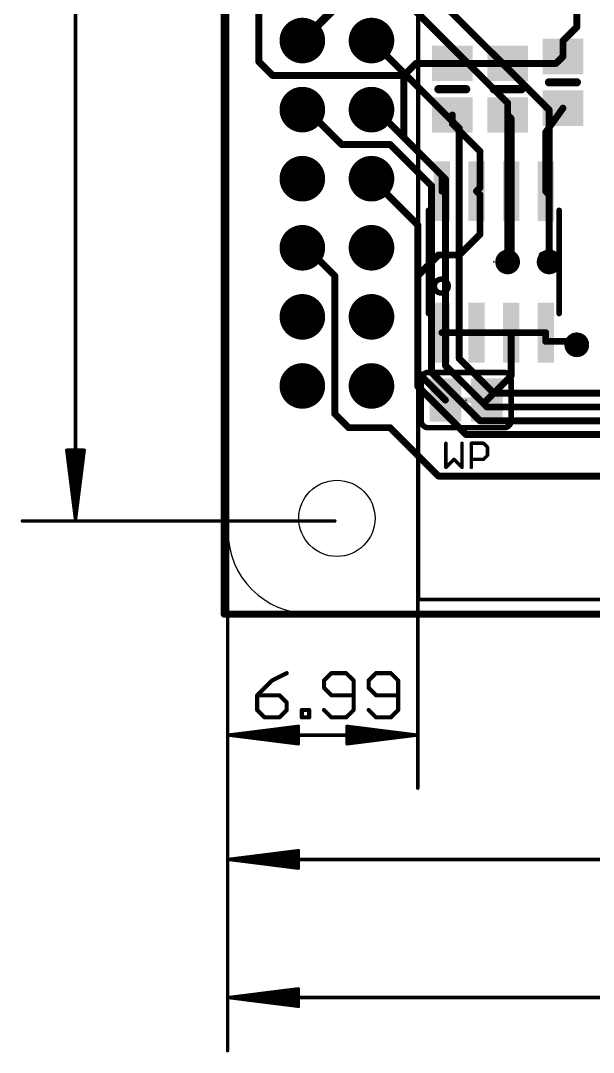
# Model space of a CAD drawing. Extents: x -7.9 to 68.7, y -16.1 to 75.4.
# Drawn here: x -7.6 to 13.44, y -16.11 to 21.83 of the extents above; entities that cross this region are included whole.
import ezdxf

# ---------------------------------------------------------------- set-up
doc = ezdxf.new("R2010")
doc.units = 0
for name, color, linetype in [('1', 12, 'CONTINUOUS'), ('16', 132, 'CONTINUOUS'), ('17', 110, 'CONTINUOUS'), ('18', 110, 'CONTINUOUS'), ('20', 53, 'CONTINUOUS'), ('21', 40, 'CONTINUOUS'), ('22', 6, 'CONTINUOUS'), ('23', 53, 'CONTINUOUS'), ('47', 253, 'CONTINUOUS')]:
    doc.layers.add(name, color=color, linetype=linetype)

# ---------------------------------------------------------------- blocks, each defined once
blk = doc.blocks.new('RECT')
blk.add_solid([(-0.5, -0.5), (0.5, -0.5), (-0.5, 0.5), (0.5, 0.5)])
blk = doc.blocks.new('ROUNDP')
at = {"const_width": 0.5}
blk.add_lwpolyline([(0, -0.25, 1), (0, 0.25, 1), (0, -0.25)], format="xyb", dxfattribs=at)
blk = doc.blocks.new('ROUNDV')
at = {"const_width": 0.5}
blk.add_lwpolyline([(0, -0.25, 1), (0, 0.25, 1), (0, -0.25)], format="xyb", dxfattribs=at)

msp = doc.modelspace()

# ---------------------------------------------------------------- linework, layer by layer
at = {"layer": '1'}
for points, const_width in [([(1.143, 35.814), (1.143, 20.32)], 0.254), ([(12.827, 24.064), (12.827, 21.59)], 0.254), ([(2.745, 21.094), (4.064, 22.413)], 0.3048), ([(12.827, 21.59), (12.319, 21.082)], 0.254), ([(12.319, 21.082), (12.319, 20.508)], 0.254), ([(12.319, 20.508), (12.065, 20.254)], 0.254), ([(1.651, 19.812), (1.143, 20.32)], 0.254), ([(6.477, 19.812), (6.919, 20.254)], 0.254), ([(6.919, 20.254), (8.255, 20.254)], 0.254), ([(8.255, 20.254), (10.287, 20.254)], 0.254), ([(12.065, 20.254), (10.287, 20.254)], 0.254), ([(6.477, 19.812), (1.651, 19.812)], 0.254), ([(6.477, 17.526), (6.477, 19.812)], 0.254), ([(12.319, 18.608), (11.684, 17.719)], 0.254), ([(8.255, 18.354), (8.255, 18.034)], 0.254), ([(10.287, 18.354), (10.414, 18.227)], 0.254), ([(10.414, 18.227), (10.414, 15.554)], 0.254), ([(8.255, 18.034), (9.271, 17.018)], 0.254), ([(11.684, 17.719), (11.684, 15.554)], 0.254), ([(7.874, 16.129), (6.477, 17.526)], 0.254), ([(9.271, 17.018), (9.271, 15.681)], 0.254), ([(7.874, 15.554), (7.874, 16.129)], 0.254), ([(9.271, 15.681), (9.144, 15.554)], 0.254), ([(9.271, 15.427), (9.144, 15.554)], 0.254), ([(10.414, 15.554), (10.414, 13.081)], 0.254), ([(11.811, 15.427), (11.684, 15.554)], 0.254), ([(9.271, 13.97), (9.271, 15.427)], 0.254), ([(11.811, 12.954), (11.811, 15.427)], 0.254), ([(8.509, 13.208), (9.271, 13.97)], 0.254), ([(2.745, 13.474), (2.909, 13.474)], 0.254), ([(2.909, 13.474), (3.937, 12.446)], 0.254), ([(6.985, 12.446), (7.747, 13.208)], 0.254), ([(7.747, 13.208), (8.509, 13.208)], 0.254), ([(10.414, 13.081), (10.287, 12.954)], 0.254), ([(3.937, 12.446), (3.937, 7.366)], 0.254), ([(6.985, 8.89), (6.985, 12.446)], 0.254), ([(7.874, 10.354), (9.144, 10.354)], 0.254), ([(9.144, 10.354), (10.414, 10.354)], 0.254), ([(10.414, 10.354), (11.684, 10.354)], 0.254), ([(10.414, 8.763), (10.414, 10.354)], 0.254), ([(11.684, 10.354), (11.684, 10.033)], 0.254), ([(11.684, 10.033), (12.7, 10.033)], 0.254), ([(12.7, 10.033), (12.827, 9.906)], 0.254), ([(8.001, 7.874), (6.985, 8.89)], 0.254), ([(9.525, 7.874), (10.414, 8.763)], 0.254), ([(3.937, 7.366), (4.445, 6.858)], 0.254), ([(4.445, 6.858), (5.969, 6.858)], 0.254), ([(5.969, 6.858), (7.747, 5.08)], 0.254), ([(7.747, 5.08), (48.895, 5.08)], 0.254)]:
    msp.add_lwpolyline(points, dxfattribs=dict(at, const_width=const_width))
for points, const_width in [([(12.7635, 21.59, 1), (12.8905, 21.59)], 0.127), ([(12.8719, 21.5451, 1), (12.7821, 21.6349)], 0.127), ([(2.6911, 21.1479, 1), (2.7989, 21.0401)], 0.1524), ([(12.3825, 21.082, 1), (12.2555, 21.082)], 0.127), ([(12.2741, 21.1269, 1), (12.3639, 21.0371)], 0.127), ([(12.2555, 20.508, 1), (12.3825, 20.508)], 0.127), ([(12.3639, 20.4631, 1), (12.2741, 20.5529)], 0.127), ([(1.1879, 20.3649, 1), (1.0981, 20.2751)], 0.127), ([(1.0795, 20.32, 1), (1.2065, 20.32)], 0.127), ([(6.919, 20.3175, 1), (6.919, 20.1905)], 0.127), ([(6.9639, 20.2091, 1), (6.8741, 20.2989)], 0.127), ([(8.255, 20.3175, 1), (8.255, 20.1905)], 0.127), ([(8.255, 20.1905, 1), (8.255, 20.3175)], 0.127), ([(10.287, 20.3175, 1), (10.287, 20.1905)], 0.127), ([(10.287, 20.1905, 1), (10.287, 20.3175)], 0.127), ([(12.0201, 20.2989, 1), (12.1099, 20.2091)], 0.127), ([(12.065, 20.1905, 1), (12.065, 20.3175)], 0.127), ([(1.651, 19.8755, 1), (1.651, 19.7485)], 0.127), ([(1.6061, 19.7671, 1), (1.6959, 19.8569)], 0.127), ([(6.5405, 19.812, 1), (6.4135, 19.812)], 0.127), ([(6.4321, 19.8569, 1), (6.5219, 19.7671)], 0.127), ([(6.477, 19.7485, 1), (6.477, 19.8755)], 0.127), ([(12.3707, 18.5711, 1), (12.2673, 18.6449)], 0.127), ([(8.3185, 18.354, 1), (8.1915, 18.354)], 0.127), ([(10.3319, 18.3989, 1), (10.2421, 18.3091)], 0.127), ([(10.4775, 18.227, 1), (10.3505, 18.227)], 0.127), ([(10.3691, 18.1821, 1), (10.4589, 18.2719)], 0.127), ([(8.2999, 18.0789, 1), (8.2101, 17.9891)], 0.127), ([(8.1915, 18.034, 1), (8.3185, 18.034)], 0.127), ([(11.7475, 17.719, 1), (11.6205, 17.719)], 0.127), ([(6.5219, 17.5709, 1), (6.4321, 17.4811)], 0.127), ([(6.4135, 17.526, 1), (6.5405, 17.526)], 0.127), ([(11.6323, 17.7559, 1), (11.7357, 17.6821)], 0.127), ([(9.3345, 17.018, 1), (9.2075, 17.018)], 0.127), ([(9.2261, 16.9731, 1), (9.3159, 17.0629)], 0.127), ([(7.9375, 16.129, 1), (7.8105, 16.129)], 0.127), ([(7.8291, 16.0841, 1), (7.9189, 16.1739)], 0.127), ([(7.8105, 15.554, 1), (7.9375, 15.554)], 0.127), ([(9.1889, 15.5989, 1), (9.0991, 15.5091)], 0.127), ([(9.0991, 15.5989, 1), (9.1889, 15.5091)], 0.127), ([(9.2075, 15.681, 1), (9.3345, 15.681)], 0.127), ([(9.3159, 15.6361, 1), (9.2261, 15.7259)], 0.127), ([(10.4775, 15.554, 1), (10.3505, 15.554)], 0.127), ([(10.3505, 15.554, 1), (10.4775, 15.554)], 0.127), ([(11.7289, 15.5989, 1), (11.6391, 15.5091)], 0.127), ([(11.6205, 15.554, 1), (11.7475, 15.554)], 0.127), ([(9.3345, 15.427, 1), (9.2075, 15.427)], 0.127), ([(9.2261, 15.3821, 1), (9.3159, 15.4719)], 0.127), ([(11.8745, 15.427, 1), (11.7475, 15.427)], 0.127), ([(11.7661, 15.3821, 1), (11.8559, 15.4719)], 0.127), ([(9.3159, 13.9251, 1), (9.2261, 14.0149)], 0.127), ([(9.2075, 13.97, 1), (9.3345, 13.97)], 0.127), ([(2.745, 13.5375, 1), (2.745, 13.4105)], 0.127), ([(2.9539, 13.5189, 1), (2.8641, 13.4291)], 0.127), ([(2.909, 13.4105, 1), (2.909, 13.5375)], 0.127), ([(7.747, 13.2715, 1), (7.747, 13.1445)], 0.127), ([(7.7919, 13.1631, 1), (7.7021, 13.2529)], 0.127), ([(8.4641, 13.2529, 1), (8.5539, 13.1631)], 0.127), ([(8.509, 13.1445, 1), (8.509, 13.2715)], 0.127), ([(10.2421, 12.9989, 1), (10.3319, 12.9091)], 0.127), ([(10.3505, 13.081, 1), (10.4775, 13.081)], 0.127), ([(10.4589, 13.0361, 1), (10.3691, 13.1259)], 0.127), ([(11.7475, 12.954, 1), (11.8745, 12.954)], 0.127), ([(4.0005, 12.446, 1), (3.8735, 12.446)], 0.127), ([(3.8921, 12.4011, 1), (3.9819, 12.4909)], 0.127), ([(7.0485, 12.446, 1), (6.9215, 12.446)], 0.127), ([(6.9401, 12.4909, 1), (7.0299, 12.4011)], 0.127), ([(7.874, 10.4175, 1), (7.874, 10.2905)], 0.127), ([(9.144, 10.4175, 1), (9.144, 10.2905)], 0.127), ([(9.144, 10.2905, 1), (9.144, 10.4175)], 0.127), ([(10.414, 10.4175, 1), (10.414, 10.2905)], 0.127), ([(10.4775, 10.354, 1), (10.3505, 10.354)], 0.127), ([(10.414, 10.2905, 1), (10.414, 10.4175)], 0.127), ([(11.7475, 10.354, 1), (11.6205, 10.354)], 0.127), ([(11.684, 10.2905, 1), (11.684, 10.4175)], 0.127), ([(11.684, 10.0965, 1), (11.684, 9.9695)], 0.127), ([(11.6205, 10.033, 1), (11.7475, 10.033)], 0.127), ([(12.7449, 10.0779, 1), (12.6551, 9.9881)], 0.127), ([(12.7, 9.9695, 1), (12.7, 10.0965)], 0.127), ([(12.7821, 9.8611, 1), (12.8719, 9.9509)], 0.127), ([(7.0299, 8.9349, 1), (6.9401, 8.8451)], 0.127), ([(6.9215, 8.89, 1), (7.0485, 8.89)], 0.127), ([(10.3505, 8.763, 1), (10.4775, 8.763)], 0.127), ([(10.4589, 8.7181, 1), (10.3691, 8.8079)], 0.127), ([(7.9561, 7.8291, 1), (8.0459, 7.9189)], 0.127), ([(9.4801, 7.9189, 1), (9.5699, 7.8291)], 0.127), ([(3.9819, 7.4109, 1), (3.8921, 7.3211)], 0.127), ([(3.8735, 7.366, 1), (4.0005, 7.366)], 0.127), ([(4.445, 6.9215, 1), (4.445, 6.7945)], 0.127), ([(4.4001, 6.8131, 1), (4.4899, 6.9029)], 0.127), ([(6.0139, 6.9029, 1), (5.9241, 6.8131)], 0.127), ([(5.969, 6.7945, 1), (5.969, 6.9215)], 0.127), ([(7.747, 5.1435, 1), (7.747, 5.0165)], 0.127), ([(7.7021, 5.0351, 1), (7.7919, 5.1249)], 0.127)]:
    msp.add_lwpolyline(points, format="xyb", dxfattribs=dict(at, const_width=const_width))
at = {"layer": '16', "const_width": 0.254}
for points in [[(-0.127, 66.04), (-0.127, 0)], [(6.719, 23.634), (11.811, 18.542)], [(10.287, 18.796), (6.731, 22.352)], [(5.285, 21.094), (8.509, 17.87)], [(2.745, 18.554), (2.909, 18.554)], [(2.909, 18.554), (4.191, 17.272)], [(5.285, 18.554), (5.449, 18.554)], [(5.449, 18.554), (8.001, 16.002)], [(10.287, 12.954), (10.287, 18.796)], [(11.811, 18.542), (11.811, 12.954)], [(8.509, 17.87), (8.509, 9.398)], [(4.191, 17.272), (5.969, 17.272)], [(5.969, 17.272), (7.493, 15.748)], [(5.285, 16.014), (6.985, 14.314)], [(8.001, 16.002), (8.001, 9.144)], [(7.493, 15.748), (7.493, 8.89)], [(6.985, 14.314), (6.985, 8.382)], [(11.557, 13.208), (11.811, 12.954)], [(8.509, 9.398), (9.779, 8.128)], [(8.001, 9.144), (9.525, 7.62)], [(7.493, 8.89), (9.271, 7.112)], [(6.985, 8.382), (8.763, 6.604)], [(9.779, 8.128), (42.291, 8.128)], [(9.525, 7.62), (42.545, 7.62)], [(9.271, 7.112), (42.799, 7.112)], [(8.763, 6.604), (43.307, 6.604)], [(-0.127, 0), (56.515, 0)]]:
    msp.add_lwpolyline(points, dxfattribs=at)
at = {"layer": '16', "const_width": 0.127}
for points in [[(5.3299, 21.1389, 1), (5.2401, 21.0491)], [(2.745, 18.6175, 1), (2.745, 18.4905)], [(2.9539, 18.5989, 1), (2.8641, 18.5091)], [(2.909, 18.4905, 1), (2.909, 18.6175)], [(5.285, 18.6175, 1), (5.285, 18.4905)], [(5.4939, 18.5989, 1), (5.4041, 18.5091)], [(5.449, 18.4905, 1), (5.449, 18.6175)], [(10.3505, 18.796, 1), (10.2235, 18.796)], [(10.2421, 18.7511, 1), (10.3319, 18.8409)], [(11.8745, 18.542, 1), (11.7475, 18.542)], [(11.7661, 18.4971, 1), (11.8559, 18.5869)], [(8.5725, 17.87, 1), (8.4455, 17.87)], [(8.4641, 17.8251, 1), (8.5539, 17.9149)], [(4.191, 17.3355, 1), (4.191, 17.2085)], [(4.1461, 17.2271, 1), (4.2359, 17.3169)], [(6.0139, 17.3169, 1), (5.9241, 17.2271)], [(5.969, 17.2085, 1), (5.969, 17.3355)], [(5.3299, 16.0589, 1), (5.2401, 15.9691)], [(8.0645, 16.002, 1), (7.9375, 16.002)], [(7.9561, 15.9571, 1), (8.0459, 16.0469)], [(7.5565, 15.748, 1), (7.4295, 15.748)], [(7.4481, 15.7031, 1), (7.5379, 15.7929)], [(7.0485, 14.314, 1), (6.9215, 14.314)], [(6.9401, 14.2691, 1), (7.0299, 14.3589)], [(11.6019, 13.2529, 1), (11.5121, 13.1631)], [(10.2235, 12.954, 1), (10.3505, 12.954)], [(11.7475, 12.954, 1), (11.8745, 12.954)], [(11.7661, 12.9091, 1), (11.8559, 12.9989)], [(8.5539, 9.4429, 1), (8.4641, 9.3531)], [(8.0459, 9.1889, 1), (7.9561, 9.0991)], [(7.9375, 9.144, 1), (8.0645, 9.144)], [(8.4455, 9.398, 1), (8.5725, 9.398)], [(7.5379, 8.9349, 1), (7.4481, 8.8451)], [(7.4295, 8.89, 1), (7.5565, 8.89)], [(7.0299, 8.4269, 1), (6.9401, 8.3371)], [(6.9215, 8.382, 1), (7.0485, 8.382)], [(9.779, 8.1915, 1), (9.779, 8.0645)], [(9.7341, 8.0831, 1), (9.8239, 8.1729)], [(9.525, 7.6835, 1), (9.525, 7.5565)], [(9.4801, 7.5751, 1), (9.5699, 7.6649)], [(9.271, 7.1755, 1), (9.271, 7.0485)], [(9.2261, 7.0671, 1), (9.3159, 7.1569)], [(8.763, 6.6675, 1), (8.763, 6.5405)], [(8.7181, 6.5591, 1), (8.8079, 6.6489)], [(-0.127, 0.0635, 1), (-0.127, -0.0635)], [(-0.1905, 0, 1), (-0.0635, 0)]]:
    msp.add_lwpolyline(points, format="xyb", dxfattribs=at)
at = {"layer": '20'}
for p, q in [((0.015, 3.024), (0.015, 62.024)), ((53.515, 0.024), (3.015, 0.024))]:
    msp.add_line(p, q, dxfattribs=at)
msp.add_circle((4.015, 3.524), 1.4, dxfattribs=at)
msp.add_arc((3.015, 3.024), 3, 180, 270, dxfattribs=at)
at = {"layer": '21'}
for points, const_width in [([(7.747, 19.304), (8.763, 19.304)], 0.3048), ([(9.779, 19.304), (10.795, 19.304)], 0.3048), ([(11.811, 19.558), (12.827, 19.558)], 0.3048), ([(7.379, 11.054), (7.379, 14.854)], 0.2032), ([(12.179, 14.854), (12.179, 11.054)], 0.2032), ([(7.112, 8.636), (7.112, 7.112)], 0.2032), ([(7.366, 8.89), (10.16, 8.89)], 0.2032), ([(10.414, 8.636), (10.414, 7.112)], 0.2032), ([(10.16, 6.858), (7.366, 6.858)], 0.2032), ([(8.018, 6.2873), (8.018, 5.3975)], 0.127), ([(8.6112, 5.3975), (8.6112, 6.2873)], 0.127), ([(8.9535, 5.3975), (8.9535, 6.2873)], 0.127), ([(8.9535, 6.2873), (9.3984, 6.2873)], 0.127), ([(9.3984, 6.2873), (9.5467, 6.139)], 0.127), ([(9.5467, 6.139), (9.5467, 5.8424)], 0.127), ([(8.018, 5.3975), (8.3146, 5.6941)], 0.127), ([(8.3146, 5.6941), (8.6112, 5.3975)], 0.127), ([(9.3984, 5.6941), (8.9535, 5.6941)], 0.127), ([(9.5467, 5.8424), (9.3984, 5.6941)], 0.127)]:
    msp.add_lwpolyline(points, dxfattribs=dict(at, const_width=const_width))
for points, const_width in [([(7.747, 19.3802, 1), (7.747, 19.2278)], 0.1524), ([(8.763, 19.2278, 1), (8.763, 19.3802)], 0.1524), ([(9.779, 19.3802, 1), (9.779, 19.2278)], 0.1524), ([(10.795, 19.2278, 1), (10.795, 19.3802)], 0.1524), ([(11.811, 19.6342, 1), (11.811, 19.4818)], 0.1524), ([(12.827, 19.4818, 1), (12.827, 19.6342)], 0.1524), ([(7.4298, 14.854, 1), (7.3282, 14.854)], 0.1016), ([(12.2298, 14.854, 1), (12.1282, 14.854)], 0.1016), ([(7.8486, 11.811, 1), (7.8486, 12.319, 1), (7.8486, 11.811)], 0.2032), ([(7.3282, 11.054, 1), (7.4298, 11.054)], 0.1016), ([(12.1282, 11.054, 1), (12.2298, 11.054)], 0.1016), ([(7.366, 8.89, 0.4142), (7.112, 8.636)], 0.2032), ([(7.1628, 8.636, 1), (7.0612, 8.636)], 0.1016), ([(7.366, 8.9408, 1), (7.366, 8.8392)], 0.1016), ([(7.366, 8.8392, 1), (7.366, 8.9408)], 0.1016), ([(10.414, 8.636, 0.4142), (10.16, 8.89)], 0.2032), ([(10.16, 8.9408, 1), (10.16, 8.8392)], 0.1016), ([(10.16, 8.8392, 1), (10.16, 8.9408)], 0.1016), ([(10.4648, 8.636, 1), (10.3632, 8.636)], 0.1016), ([(7.0612, 8.636, 1), (7.1628, 8.636)], 0.1016), ([(10.3632, 8.636, 1), (10.4648, 8.636)], 0.1016), ([(7.112, 7.112, 0.4142), (7.366, 6.858)], 0.2032), ([(7.1628, 7.112, 1), (7.0612, 7.112)], 0.1016), ([(10.16, 6.858, 0.4142), (10.414, 7.112)], 0.2032), ([(10.4648, 7.112, 1), (10.3632, 7.112)], 0.1016), ([(7.0612, 7.112, 1), (7.1628, 7.112)], 0.1016), ([(7.366, 6.9088, 1), (7.366, 6.8072)], 0.1016), ([(7.366, 6.8072, 1), (7.366, 6.9088)], 0.1016), ([(10.16, 6.9088, 1), (10.16, 6.8072)], 0.1016), ([(10.16, 6.8072, 1), (10.16, 6.9088)], 0.1016), ([(10.3632, 7.112, 1), (10.4648, 7.112)], 0.1016), ([(8.0497, 6.2873, 1), (7.9862, 6.2873)], 0.0635), ([(8.6429, 6.2873, 1), (8.5794, 6.2873)], 0.0635), ([(8.9853, 6.2873, 1), (8.9217, 6.2873)], 0.0635), ([(8.9535, 6.319, 1), (8.9535, 6.2555)], 0.0635), ([(9.4208, 6.3097, 1), (9.3759, 6.2648)], 0.0635), ([(9.3984, 6.2555, 1), (9.3984, 6.319)], 0.0635), ([(9.5784, 6.139, 1), (9.5149, 6.139)], 0.0635), ([(9.5242, 6.1165, 1), (9.5691, 6.1614)], 0.0635), ([(8.337, 5.7165, 1), (8.2921, 5.6716)], 0.0635), ([(8.337, 5.6716, 1), (8.2921, 5.7165)], 0.0635), ([(8.9535, 5.7258, 1), (8.9535, 5.6623)], 0.0635), ([(9.3759, 5.7165, 1), (9.4208, 5.6716)], 0.0635), ([(9.3984, 5.6623, 1), (9.3984, 5.7258)], 0.0635), ([(9.5149, 5.8424, 1), (9.5784, 5.8424)], 0.0635), ([(9.5691, 5.8199, 1), (9.5242, 5.8648)], 0.0635), ([(7.9955, 5.42, 1), (8.0404, 5.375)], 0.0635), ([(7.9862, 5.3975, 1), (8.0497, 5.3975)], 0.0635), ([(8.5794, 5.3975, 1), (8.6429, 5.3975)], 0.0635), ([(8.5887, 5.375, 1), (8.6336, 5.42)], 0.0635), ([(8.9217, 5.3975, 1), (8.9853, 5.3975)], 0.0635)]:
    msp.add_lwpolyline(points, format="xyb", dxfattribs=dict(at, const_width=const_width))
at = {"layer": '22', "const_width": 0.127}
for points in [[(7.021, 60.54), (7.021, 0.54)], [(7.021, 0.54), (49.621, 0.54)]]:
    msp.add_lwpolyline(points, dxfattribs=at)
at = {"layer": '22', "const_width": 0.0635}
for points in [[(7.021, 0.5717, 1), (7.021, 0.5083)], [(6.9893, 0.54, 1), (7.0527, 0.54)]]:
    msp.add_lwpolyline(points, format="xyb", dxfattribs=at)
at = {"layer": '23'}
for p in [(12.319, 19.558), (8.255, 19.304), (10.287, 19.304), (9.779, 12.954), (8.763, 7.874)]:
    msp.add_point(p, dxfattribs=at)
at = {"layer": '47'}
for points, const_width in [([(-5.588, 3.494), (-5.588, 61.403)], 0.13), ([(0, 58.547), (0, -6.395)], 0.13), ([(6.985, 57.277), (6.985, -6.395)], 0.13), ([(0, 19.05), (0, -16.047)], 0.13), ([(-5.588, 3.494), (-5.9072, 6.029)], 0.13), ([(-5.9072, 6.029), (-5.2688, 6.029)], 0.13), ([(-5.588, 3.494), (-5.848, 6.029)], 0.13), ([(-5.588, 3.494), (-5.718, 6.029)], 0.13), ([(-5.2688, 6.029), (-5.588, 3.494)], 0.13), ([(-5.458, 6.029), (-5.588, 3.494)], 0.13), ([(-5.328, 6.029), (-5.588, 3.494)], 0.13), ([(0, 5.461), (0, -10.967)], 0.13), ([(3.937, 3.429), (-7.538, 3.429)], 0.13), ([(2.172, -2.1673), (1.6296, -2.4385)], 0.1524), ([(3.8142, -2.1673), (3.543, -2.4385)], 0.1524), ([(4.3565, -2.1673), (3.8142, -2.1673)], 0.1524), ([(4.6277, -2.4385), (4.3565, -2.1673)], 0.1524), ([(5.4514, -2.1673), (5.1802, -2.4385)], 0.1524), ([(5.9937, -2.1673), (5.4514, -2.1673)], 0.1524), ([(6.2649, -2.4385), (5.9937, -2.1673)], 0.1524), ([(1.6296, -2.4385), (1.0873, -2.9808)], 0.1524), ([(3.543, -2.4385), (3.543, -2.7096)], 0.1524), ([(3.543, -2.7096), (3.8142, -2.9808)], 0.1524), ([(4.6277, -3.5231), (4.6277, -2.4385)], 0.1524), ([(5.1802, -2.4385), (5.1802, -2.7096)], 0.1524), ([(5.1802, -2.7096), (5.4514, -2.9808)], 0.1524), ([(6.2649, -3.5231), (6.2649, -2.4385)], 0.1524), ([(1.0873, -2.9808), (1.0873, -3.5231)], 0.1524), ([(1.9008, -2.9808), (1.0873, -2.9808)], 0.1524), ([(2.172, -3.252), (1.9008, -2.9808)], 0.1524), ([(3.8142, -2.9808), (4.6277, -2.9808)], 0.1524), ([(5.4514, -2.9808), (6.2649, -2.9808)], 0.1524), ([(2.172, -3.5231), (2.172, -3.252)], 0.1524), ([(1.0873, -3.5231), (1.3585, -3.7943)], 0.1524), ([(1.3585, -3.7943), (1.9008, -3.7943)], 0.1524), ([(1.9008, -3.7943), (2.172, -3.5231)], 0.1524), ([(2.7245, -3.7943), (2.7245, -3.5231)], 0.1524), ([(2.7245, -3.5231), (2.9956, -3.5231)], 0.1524), ([(2.9956, -3.7943), (2.7245, -3.7943)], 0.1524), ([(2.9956, -3.5231), (2.9956, -3.7943)], 0.1524), ([(3.543, -3.5231), (3.8142, -3.7943)], 0.1524), ([(3.8142, -3.7943), (4.3565, -3.7943)], 0.1524), ([(4.3565, -3.7943), (4.6277, -3.5231)], 0.1524), ([(5.1802, -3.5231), (5.4514, -3.7943)], 0.1524), ([(5.4514, -3.7943), (5.9937, -3.7943)], 0.1524), ([(5.9937, -3.7943), (6.2649, -3.5231)], 0.1524), ([(0.065, -4.445), (2.6, -4.1258)], 0.13), ([(0.065, -4.445), (2.6, -4.185)], 0.13), ([(2.6, -4.1258), (2.6, -4.7642)], 0.13), ([(6.92, -4.445), (4.385, -4.1258)], 0.13), ([(4.385, -4.1258), (4.385, -4.7642)], 0.13), ([(6.92, -4.445), (4.385, -4.185)], 0.13), ([(0.065, -4.445), (2.6, -4.315)], 0.13), ([(0.065, -4.445), (6.92, -4.445)], 0.13), ([(2.6, -4.7642), (0.065, -4.445)], 0.13), ([(2.6, -4.575), (0.065, -4.445)], 0.13), ([(2.6, -4.705), (0.065, -4.445)], 0.13), ([(6.92, -4.445), (4.385, -4.315)], 0.13), ([(4.385, -4.7642), (6.92, -4.445)], 0.13), ([(4.385, -4.575), (6.92, -4.445)], 0.13), ([(4.385, -4.705), (6.92, -4.445)], 0.13), ([(0.065, -9.017), (2.6, -8.6978)], 0.13), ([(0.065, -9.017), (2.6, -8.757)], 0.13), ([(2.6, -8.6978), (2.6, -9.3362)], 0.13), ([(0.065, -9.017), (2.6, -8.887)], 0.13), ([(0.065, -9.017), (49.592, -9.017)], 0.13), ([(2.6, -9.3362), (0.065, -9.017)], 0.13), ([(2.6, -9.147), (0.065, -9.017)], 0.13), ([(2.6, -9.277), (0.065, -9.017)], 0.13), ([(0.065, -14.097), (2.6, -13.7778)], 0.13), ([(0.065, -14.097), (2.6, -13.837)], 0.13), ([(0.065, -14.097), (2.6, -13.967)], 0.13), ([(0.065, -14.097), (53.656, -14.097)], 0.13), ([(2.6, -14.4162), (0.065, -14.097)], 0.13), ([(2.6, -14.227), (0.065, -14.097)], 0.13), ([(2.6, -14.357), (0.065, -14.097)], 0.13), ([(2.6, -13.7778), (2.6, -14.4162)], 0.13)]:
    msp.add_lwpolyline(points, dxfattribs=dict(at, const_width=const_width))
for points, const_width in [([(0.0325, 19.05, 1), (-0.0325, 19.05)], 0.065), ([(-5.875, 6.0331, 1), (-5.9395, 6.0249)], 0.065), ([(-5.9072, 6.0615, 1), (-5.9072, 5.9965)], 0.065), ([(-5.8157, 6.0323, 1), (-5.8803, 6.0257)], 0.065), ([(-5.6855, 6.0307, 1), (-5.7505, 6.0273)], 0.065), ([(-5.4255, 6.0273, 1), (-5.4905, 6.0307)], 0.065), ([(-5.2957, 6.0257, 1), (-5.3603, 6.0323)], 0.065), ([(-5.2365, 6.0249, 1), (-5.301, 6.0331)], 0.065), ([(-5.2688, 5.9965, 1), (-5.2688, 6.0615)], 0.065), ([(0.0325, 5.461, 1), (-0.0325, 5.461)], 0.065), ([(-7.538, 3.4615, 1), (-7.538, 3.3965)], 0.065), ([(-5.6202, 3.4981, 1), (-5.5558, 3.4899)], 0.065), ([(-5.6203, 3.4973, 1), (-5.5557, 3.4907)], 0.065), ([(-5.6205, 3.4923, 1), (-5.5555, 3.4957)], 0.065), ([(-5.6205, 3.4957, 1), (-5.5555, 3.4923)], 0.065), ([(-5.6205, 3.494, 1), (-5.5555, 3.494)], 0.065), ([(-5.6203, 3.4907, 1), (-5.5557, 3.4973)], 0.065), ([(-5.6202, 3.4899, 1), (-5.5558, 3.4981)], 0.065), ([(3.937, 3.3965, 1), (3.937, 3.4615)], 0.065), ([(2.189, -2.2014, 1), (2.1549, -2.1332)], 0.0762), ([(3.8142, -2.1292, 1), (3.8142, -2.2054)], 0.0762), ([(3.8411, -2.1943, 1), (3.7873, -2.1404)], 0.0762), ([(4.3835, -2.1404, 1), (4.3296, -2.1943)], 0.0762), ([(4.3565, -2.2054, 1), (4.3565, -2.1292)], 0.0762), ([(5.4514, -2.1292, 1), (5.4514, -2.2054)], 0.0762), ([(5.4783, -2.1943, 1), (5.4244, -2.1404)], 0.0762), ([(6.0206, -2.1404, 1), (5.9668, -2.1943)], 0.0762), ([(5.9937, -2.2054, 1), (5.9937, -2.1292)], 0.0762), ([(1.6126, -2.4044, 1), (1.6467, -2.4726)], 0.0762), ([(1.6566, -2.4654, 1), (1.6027, -2.4115)], 0.0762), ([(3.5811, -2.4385, 1), (3.5049, -2.4385)], 0.0762), ([(3.5161, -2.4115, 1), (3.57, -2.4654)], 0.0762), ([(3.57, -2.6827, 1), (3.5161, -2.7366)], 0.0762), ([(4.6658, -2.4385, 1), (4.5896, -2.4385)], 0.0762), ([(4.6008, -2.4654, 1), (4.6546, -2.4115)], 0.0762), ([(5.2183, -2.4385, 1), (5.1421, -2.4385)], 0.0762), ([(5.1533, -2.4115, 1), (5.2071, -2.4654)], 0.0762), ([(5.2071, -2.6827, 1), (5.1533, -2.7366)], 0.0762), ([(6.303, -2.4385, 1), (6.2268, -2.4385)], 0.0762), ([(6.2379, -2.4654, 1), (6.2918, -2.4115)], 0.0762), ([(1.1254, -2.9808, 1), (1.0492, -2.9808)], 0.0762), ([(1.0873, -2.9427, 1), (1.0873, -3.0189)], 0.0762), ([(1.0604, -2.9539, 1), (1.1143, -3.0077)], 0.0762), ([(1.9277, -2.9539, 1), (1.8739, -3.0077)], 0.0762), ([(1.9008, -3.0189, 1), (1.9008, -2.9427)], 0.0762), ([(3.5049, -2.7096, 1), (3.5811, -2.7096)], 0.0762), ([(3.8142, -2.9427, 1), (3.8142, -3.0189)], 0.0762), ([(3.7873, -3.0077, 1), (3.8411, -2.9539)], 0.0762), ([(4.6277, -3.0189, 1), (4.6277, -2.9427)], 0.0762), ([(5.1421, -2.7096, 1), (5.2183, -2.7096)], 0.0762), ([(5.4514, -2.9427, 1), (5.4514, -3.0189)], 0.0762), ([(5.4244, -3.0077, 1), (5.4783, -2.9539)], 0.0762), ([(6.2649, -3.0189, 1), (6.2649, -2.9427)], 0.0762), ([(2.2101, -3.252, 1), (2.1339, -3.252)], 0.0762), ([(2.145, -3.2789, 1), (2.1989, -3.225)], 0.0762), ([(1.1143, -3.4962, 1), (1.0604, -3.5501)], 0.0762), ([(1.0492, -3.5231, 1), (1.1254, -3.5231)], 0.0762), ([(1.3585, -3.7562, 1), (1.3585, -3.8324)], 0.0762), ([(1.3315, -3.8212, 1), (1.3854, -3.7674)], 0.0762), ([(1.8739, -3.7674, 1), (1.9277, -3.8212)], 0.0762), ([(1.9008, -3.8324, 1), (1.9008, -3.7562)], 0.0762), ([(2.1339, -3.5231, 1), (2.2101, -3.5231)], 0.0762), ([(2.1989, -3.5501, 1), (2.145, -3.4962)], 0.0762), ([(2.7626, -3.5231, 1), (2.6864, -3.5231)], 0.0762), ([(2.7245, -3.485, 1), (2.7245, -3.5612)], 0.0762), ([(2.7245, -3.7562, 1), (2.7245, -3.8324)], 0.0762), ([(2.6864, -3.7943, 1), (2.7626, -3.7943)], 0.0762), ([(3.0337, -3.5231, 1), (2.9575, -3.5231)], 0.0762), ([(2.9575, -3.7943, 1), (3.0337, -3.7943)], 0.0762), ([(2.9956, -3.5612, 1), (2.9956, -3.485)], 0.0762), ([(2.9956, -3.8324, 1), (2.9956, -3.7562)], 0.0762), ([(3.57, -3.4962, 1), (3.5161, -3.5501)], 0.0762), ([(3.8142, -3.7562, 1), (3.8142, -3.8324)], 0.0762), ([(3.7873, -3.8212, 1), (3.8411, -3.7674)], 0.0762), ([(4.3296, -3.7674, 1), (4.3835, -3.8212)], 0.0762), ([(4.3565, -3.8324, 1), (4.3565, -3.7562)], 0.0762), ([(4.5896, -3.5231, 1), (4.6658, -3.5231)], 0.0762), ([(4.6546, -3.5501, 1), (4.6008, -3.4962)], 0.0762), ([(5.2071, -3.4962, 1), (5.1533, -3.5501)], 0.0762), ([(5.4514, -3.7562, 1), (5.4514, -3.8324)], 0.0762), ([(5.4244, -3.8212, 1), (5.4783, -3.7674)], 0.0762), ([(5.9668, -3.7674, 1), (6.0206, -3.8212)], 0.0762), ([(5.9937, -3.8324, 1), (5.9937, -3.7562)], 0.0762), ([(6.2268, -3.5231, 1), (6.303, -3.5231)], 0.0762), ([(6.2918, -3.5501, 1), (6.2379, -3.4962)], 0.0762), ([(2.6325, -4.1258, 1), (2.5675, -4.1258)], 0.065), ([(2.6041, -4.158, 1), (2.5959, -4.0935)], 0.065), ([(2.6033, -4.2173, 1), (2.5967, -4.1527)], 0.065), ([(4.3891, -4.0935, 1), (4.3809, -4.158)], 0.065), ([(4.4175, -4.1258, 1), (4.3525, -4.1258)], 0.065), ([(4.3883, -4.1527, 1), (4.3817, -4.2173)], 0.065), ([(0.065, -4.4125, 1), (0.065, -4.4775)], 0.065), ([(0.0691, -4.4128, 1), (0.0609, -4.4772)], 0.065), ([(0.0633, -4.4125, 1), (0.0667, -4.4775)], 0.065), ([(0.0667, -4.4125, 1), (0.0633, -4.4775)], 0.065), ([(0.0683, -4.4127, 1), (0.0617, -4.4773)], 0.065), ([(0.0617, -4.4127, 1), (0.0683, -4.4773)], 0.065), ([(0.0609, -4.4128, 1), (0.0691, -4.4772)], 0.065), ([(2.6017, -4.3475, 1), (2.5983, -4.2825)], 0.065), ([(2.5983, -4.6075, 1), (2.6017, -4.5425)], 0.065), ([(4.3867, -4.2825, 1), (4.3833, -4.3475)], 0.065), ([(4.3833, -4.5425, 1), (4.3867, -4.6075)], 0.065), ([(6.9241, -4.4772, 1), (6.9159, -4.4128)], 0.065), ([(6.9159, -4.4772, 1), (6.9241, -4.4128)], 0.065), ([(6.9233, -4.4773, 1), (6.9167, -4.4127)], 0.065), ([(6.9167, -4.4773, 1), (6.9233, -4.4127)], 0.065), ([(6.9183, -4.4775, 1), (6.9217, -4.4125)], 0.065), ([(6.9217, -4.4775, 1), (6.9183, -4.4125)], 0.065), ([(6.92, -4.4775, 1), (6.92, -4.4125)], 0.065), ([(2.5675, -4.7642, 1), (2.6325, -4.7642)], 0.065), ([(2.5959, -4.7965, 1), (2.6041, -4.732)], 0.065), ([(2.5967, -4.7373, 1), (2.6033, -4.6727)], 0.065), ([(4.3817, -4.6727, 1), (4.3883, -4.7373)], 0.065), ([(4.3809, -4.732, 1), (4.3891, -4.7965)], 0.065), ([(4.3525, -4.7642, 1), (4.4175, -4.7642)], 0.065), ([(-0.0325, -6.395, 1), (0.0325, -6.395)], 0.065), ([(6.9525, -6.395, 1), (7.0175, -6.395)], 0.065), ([(2.6325, -8.6978, 1), (2.5675, -8.6978)], 0.065), ([(2.6041, -8.73, 1), (2.5959, -8.6655)], 0.065), ([(2.6033, -8.7893, 1), (2.5967, -8.7247)], 0.065), ([(0.065, -8.9845, 1), (0.065, -9.0495)], 0.065), ([(0.0691, -8.9848, 1), (0.0609, -9.0492)], 0.065), ([(0.0633, -8.9845, 1), (0.0667, -9.0495)], 0.065), ([(0.0667, -8.9845, 1), (0.0633, -9.0495)], 0.065), ([(0.0683, -8.9847, 1), (0.0617, -9.0493)], 0.065), ([(0.0617, -8.9847, 1), (0.0683, -9.0493)], 0.065), ([(0.0609, -8.9848, 1), (0.0691, -9.0492)], 0.065), ([(2.6017, -8.9195, 1), (2.5983, -8.8545)], 0.065), ([(2.5983, -9.1795, 1), (2.6017, -9.1145)], 0.065), ([(2.5675, -9.3362, 1), (2.6325, -9.3362)], 0.065), ([(2.5959, -9.3685, 1), (2.6041, -9.304)], 0.065), ([(2.5967, -9.3093, 1), (2.6033, -9.2447)], 0.065), ([(-0.0325, -10.967, 1), (0.0325, -10.967)], 0.065), ([(0.065, -14.0645, 1), (0.065, -14.1295)], 0.065), ([(0.0691, -14.0648, 1), (0.0609, -14.1292)], 0.065), ([(0.0633, -14.0645, 1), (0.0667, -14.1295)], 0.065), ([(0.0667, -14.0645, 1), (0.0633, -14.1295)], 0.065), ([(0.0683, -14.0647, 1), (0.0617, -14.1293)], 0.065), ([(0.0617, -14.0647, 1), (0.0683, -14.1293)], 0.065), ([(0.0609, -14.0648, 1), (0.0691, -14.1292)], 0.065), ([(2.6325, -13.7778, 1), (2.5675, -13.7778)], 0.065), ([(2.6041, -13.81, 1), (2.5959, -13.7455)], 0.065), ([(2.6033, -13.8693, 1), (2.5967, -13.8047)], 0.065), ([(2.6017, -13.9995, 1), (2.5983, -13.9345)], 0.065), ([(2.5675, -14.4162, 1), (2.6325, -14.4162)], 0.065), ([(2.5959, -14.4485, 1), (2.6041, -14.384)], 0.065), ([(2.5967, -14.3893, 1), (2.6033, -14.3247)], 0.065), ([(2.5983, -14.2595, 1), (2.6017, -14.1945)], 0.065), ([(-0.0325, -16.047, 1), (0.0325, -16.047)], 0.065)]:
    msp.add_lwpolyline(points, format="xyb", dxfattribs=dict(at, const_width=const_width))

# ---------------------------------------------------------------- block references
at = {"layer": '1'}
for p, xscale, yscale, rotation in [((8.255, 20.254), 1.3, 1.5, 90), ((10.287, 20.254), 1.3, 1.5, 90), ((12.319, 20.508), 1.3, 1.5, 90), ((8.255, 18.354), 1.3, 1.5, 90), ((10.287, 18.354), 1.3, 1.5, 90), ((12.319, 18.608), 1.3, 1.5, 90), ((8.001, 7.874), 1.1684, 1.6002, 180), ((9.525, 7.874), 1.1684, 1.6002, 180), ((8.763, 7.874), 0.635, 0.2032, 180)]:
    msp.add_blockref('RECT', p, dxfattribs=dict(at, xscale=xscale, yscale=yscale, rotation=rotation))
at = {"layer": '1', "xscale": 0.6, "yscale": 2.2}
for p in [(7.874, 15.554), (9.144, 15.554), (10.414, 15.554), (11.684, 15.554), (7.874, 10.354), (9.144, 10.354), (10.414, 10.354), (11.684, 10.354)]:
    msp.add_blockref('RECT', p, dxfattribs=at)
at = {"layer": '17', "rotation": 270}
for p, xscale, yscale in [((2.745, 21.094), 1.6764, 1.6764), ((2.745, 21.094), 1.6764, 1.6764), ((2.745, 21.094), 1.408, 1.408), ((5.285, 21.094), 1.6764, 1.6764), ((5.285, 21.094), 1.6764, 1.6764), ((5.285, 21.094), 1.408, 1.408), ((2.745, 18.554), 1.6764, 1.6764), ((2.745, 18.554), 1.6764, 1.6764), ((5.285, 18.554), 1.6764, 1.6764), ((5.285, 18.554), 1.6764, 1.6764), ((2.745, 18.554), 1.408, 1.408), ((5.285, 18.554), 1.408, 1.408), ((2.745, 16.014), 1.6764, 1.6764), ((2.745, 16.014), 1.6764, 1.6764), ((2.745, 16.014), 1.408, 1.408), ((5.285, 16.014), 1.6764, 1.6764), ((5.285, 16.014), 1.6764, 1.6764), ((5.285, 16.014), 1.408, 1.408), ((2.745, 13.474), 1.6764, 1.6764), ((2.745, 13.474), 1.6764, 1.6764), ((2.745, 13.474), 1.408, 1.408), ((5.285, 13.474), 1.6764, 1.6764), ((5.285, 13.474), 1.6764, 1.6764), ((5.285, 13.474), 1.408, 1.408), ((2.745, 10.934), 1.6764, 1.6764), ((2.745, 10.934), 1.6764, 1.6764), ((5.285, 10.934), 1.6764, 1.6764), ((5.285, 10.934), 1.6764, 1.6764), ((2.745, 10.934), 1.408, 1.408), ((5.285, 10.934), 1.408, 1.408), ((2.745, 8.394), 1.6764, 1.6764), ((2.745, 8.394), 1.6764, 1.6764), ((5.285, 8.394), 1.6764, 1.6764), ((5.285, 8.394), 1.6764, 1.6764), ((2.745, 8.394), 1.408, 1.408), ((5.285, 8.394), 1.408, 1.408)]:
    msp.add_blockref('ROUNDP', p, dxfattribs=dict(at, xscale=xscale, yscale=yscale))
at = {"layer": '18', "xscale": 0.9093, "yscale": 0.9093}
for p in [(10.287, 12.954), (10.287, 12.954), (11.811, 12.954), (11.811, 12.954), (12.827, 9.906), (12.827, 9.906)]:
    msp.add_blockref('ROUNDV', p, dxfattribs=at)

doc.saveas('drawing.dxf')
